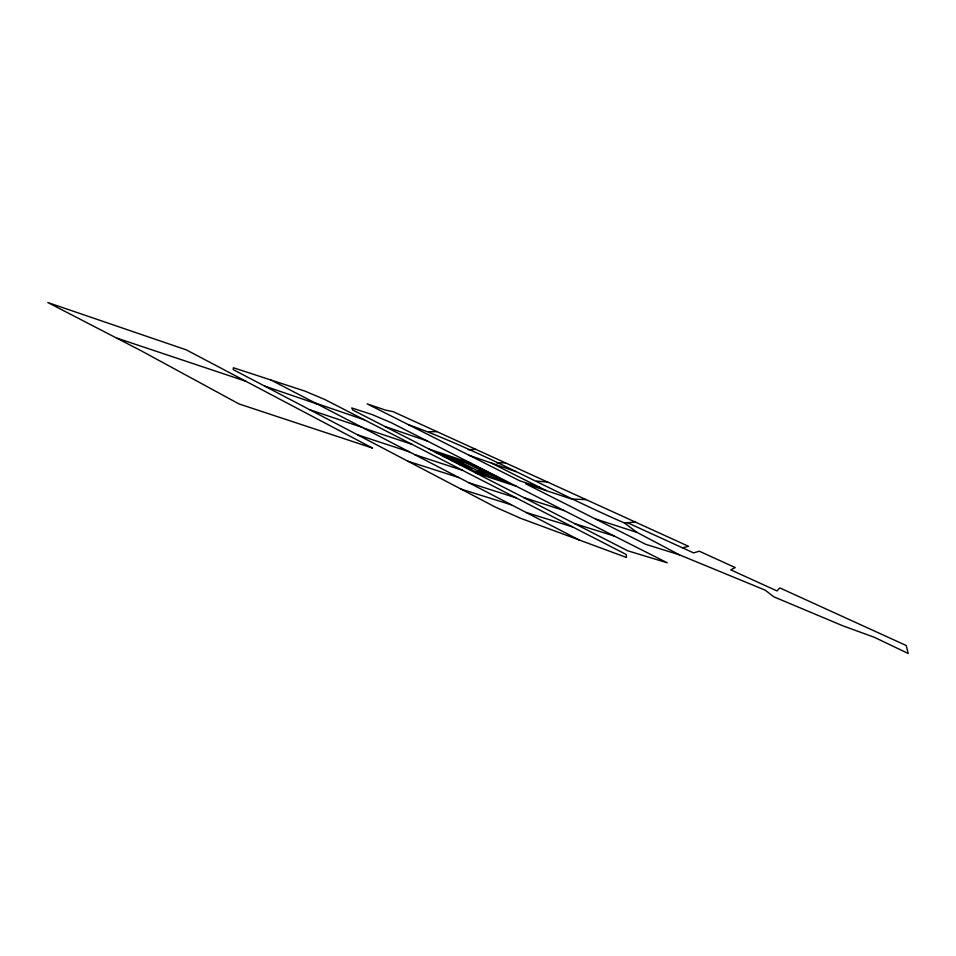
<?xml version="1.0" encoding="UTF-8"?>
<svg xmlns="http://www.w3.org/2000/svg" width="956" height="956" viewBox="0 0 956 956"><rect width="100%" height="100%" fill="white"/><g stroke="black" fill="none" stroke-linecap="round" stroke-linejoin="round"><path stroke-width="1.43" d="M682.476 547.812L688.559 546.318L393.167 411.689L385.435 410.1L367.176 403.886L519.598 480.725L540.236 487.596M408.391 424.667C482.888 451.435 551.731 491.504 624.292 522.896L635.513 522.143M436.88 431.61L429.017 431.813M468.189 449.738L475.801 449.356M496.75 462.812L505.413 462.847M586.124 499.63L571.592 499.032L525.657 483.784L645.694 544.299L679.405 554.815L765.242 590.175L773.739 596.783L842.511 625.678L874.393 637.317L908.2 653.486L906.204 645.503L779.821 587.904L777.001 590.939L730.778 569.86L735.212 567.577L699.302 551.206L693.578 552.891L627.578 522.777M536.675 481.071L547.68 482.111M526.17 512.488L572.525 526.864M574.628 523.625L614.302 536.053L667.24 562.785L627.71 550.787L352.704 409.981L351.772 407.949L372.039 414.534L391.231 422.695L614.302 536.053M461.019 489.09L511.508 504.876M468.87 482.744L516.061 497.837M523.685 497.526L564.195 510.588M407.854 461.198L458.988 477.618M595.433 518.953L637.09 532.432L679.405 554.815M270.942 380.01L233.395 367.749L233.216 369.602L495.531 507.182L520.494 518.26L626.455 557.467L626.24 554.492L325.243 399.716L304.928 391.112L270.942 380.01L579.013 539.913M414.832 454.698L462.668 470.376M475.287 472.742L516.371 486.281M357.532 434.813L409.276 451.818M450.897 460.254L464.568 464.807M458.749 464.269L472.384 468.799L449.117 456.908M497.443 477.128L477.713 470.567L487.166 475.395M117.301 338.257L245.764 381.229M309.887 409.813L362.121 427.332M363.698 428.157L412.144 444.409M435.386 452.308L474.248 465.321L506.847 481.896L472.551 470.555L439.617 453.706M443.106 456.263L456.801 460.84M429.136 449.105L470.782 463.11M385.101 426.567L427.201 440.979M315.372 403.062L364.212 419.756M264.597 386.069L317.296 404.065M469.241 455.343L516.025 471.631M491.312 463.027L546.246 490.619M453.036 458.211L485.839 474.953M637.09 532.432L624.292 522.896M372.47 448.065L238.988 403.934L141.13 350.756L47.8 302.514L186.384 349.908L372.47 448.065M486.437 472.204L481.191 470.46L462.752 461.067L468.034 462.835L486.437 472.204"/></g></svg>
